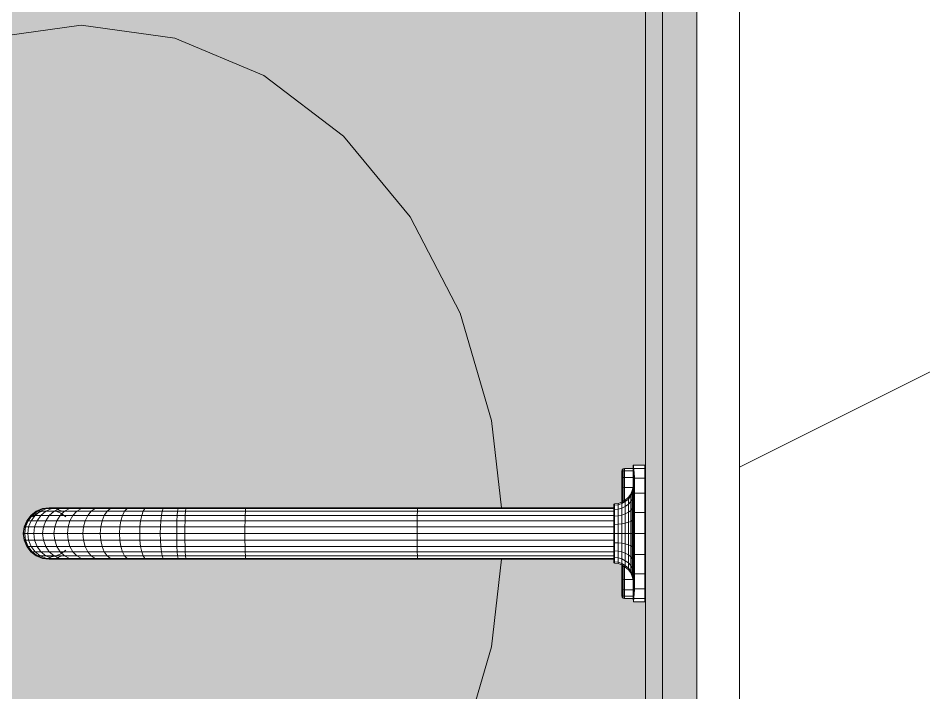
# Model space of a CAD drawing. Header units: inches. Extents: x -4139 to -1227, y 10223 to 12038.
# Drawn here: x -1668.25 to -1655.01, y 11342.94 to 11352.81 of the extents above; entities that cross this region are included whole.
import ezdxf

# ---------------------------------------------------------------- set-up
doc = ezdxf.new("R2010")
doc.units = ezdxf.units.IN
doc.header["$MEASUREMENT"] = 0
for name, color, linetype, lineweight in [('A-WALL', 113, 'Continuous', 13), ('A-WALL-PATT', 111, 'Continuous', 20), ('G-IMPT', 8, 'Continuous', 9), ('I-WALL', 2, 'Continuous', 13), ('P-SANR-FIXT', 6, 'Continuous', 9)]:
    doc.layers.add(name, color=color, linetype=linetype, lineweight=lineweight)

# ---------------------------------------------------------------- blocks, each defined once
blk = doc.blocks.new('Plbg-Sink Wall Mounted-UH - T11839_dwg-791503-FLOOR PLAN - 1ST FLOOR PLAN')
at = {"layer": 'G-IMPT'}
for p, q in [((-4.541, 1.001), (-4.548, 1.001)), ((-4.548, 0.952), (-4.541, 0.952)), ((-4.541, 1.001), (-4.371, 0.998)), ((-4.541, 0.952), (-4.541, 1.001)), ((-4.541, 0.952), (-4.374, 0.952)), ((-4.541, 0.952), (-4.541, 0.81)), ((-4.379, 0.937), (-4.385, 0.881)), ((-4.371, 0.998), (-4.379, 0.937)), ((-4.374, 0.952), (-4.371, 0.998)), ((-4.374, 0.952), (-4.369, 0.945)), ((-4.374, 0.952), (-4.374, 0.81)), ((-4.374, 0.952), (-4.374, 0.81)), ((-4.374, 0.952), (-4.369, 0.945)), ((-4.371, 0.998), (-4.369, 0.945)), ((-4.371, 0.998), (-4.369, 0.945)), ((-4.244, 0.949), (-4.369, 0.949)), ((-4.369, 0.945), (-4.369, 0.804)), ((-4.244, 0.949), (-4.222, 0.944)), ((-4.244, 0.949), (-4.244, 0.916)), ((-4.222, 0.944), (-4.208, 0.931)), ((-4.222, 0.912), (-4.222, 0.944)), ((-4.208, 0.931), (-4.204, 0.908)), ((-4.208, 0.931), (-4.208, 0.899)), ((-4.548, 0.81), (-4.541, 0.81)), ((-4.541, 0.81), (-4.374, 0.81)), ((-4.541, 0.81), (-4.541, 0.588)), ((-4.385, 0.881), (-4.386, 0.824)), ((-4.386, 0.784), (-4.386, 0.824)), ((-4.386, 0.824), (-4.382, 0.758)), ((-4.386, 0.824), (-4.386, 0.784)), ((-4.374, 0.81), (-4.374, 0.588)), ((-4.374, 0.81), (-4.369, 0.804)), ((-4.244, 0.916), (-4.369, 0.916)), ((-4.244, 0.821), (-4.369, 0.821)), ((-4.369, 0.804), (-4.369, 0.584)), ((-4.244, 0.916), (-4.222, 0.912)), ((-4.244, 0.916), (-4.244, 0.821)), ((-4.244, 0.821), (-4.222, 0.818)), ((-4.244, 0.821), (-4.244, 0.671)), ((-4.222, 0.912), (-4.222, 0.818)), ((-4.222, 0.912), (-4.208, 0.899)), ((-4.222, 0.818), (-4.222, 0.668)), ((-4.222, 0.818), (-4.208, 0.806)), ((-4.208, 0.899), (-4.204, 0.877)), ((-4.208, 0.899), (-4.208, 0.806)), ((-4.208, 0.806), (-4.204, 0.787)), ((-4.208, 0.806), (-4.208, 0.658)), ((-4.204, 0.877), (-4.204, 0.908)), ((-4.204, 0.908), (-4.204, 0.877)), ((-4.204, 0.908), (-4.204, 0.888)), ((-4.204, 0.877), (-4.204, 0.888)), ((-4.204, 0.888), (-4.204, 0.877)), ((-4.204, 0.877), (-4.204, 0.787)), ((-4.386, 0.784), (-4.386, 0.667)), ((-4.386, 0.667), (-4.386, 0.784)), ((-4.386, 0.667), (-4.386, 0.485)), ((-4.382, 0.758), (-4.372, 0.7)), ((-4.369, 0.688), (-4.353, 0.629)), ((-4.244, 0.671), (-4.364, 0.671)), ((-4.244, 0.671), (-4.222, 0.668)), ((-4.244, 0.671), (-4.244, 0.492)), ((-4.222, 0.668), (-4.222, 0.472)), ((-4.222, 0.668), (-4.208, 0.658)), ((-4.204, 0.787), (-4.204, 0.642)), ((-4.548, 0.588), (-4.541, 0.588)), ((-4.541, 0.588), (-4.374, 0.588)), ((-4.541, 0.588), (-4.541, 0.309)), ((-4.374, 0.588), (-4.369, 0.584)), ((-4.374, 0.588), (-4.374, 0.309)), ((-4.369, 0.655), (-4.353, 0.599)), ((-4.369, 0.584), (-4.369, 0.307)), ((-4.369, 0.557), (-4.353, 0.509)), ((-4.353, 0.629), (-4.332, 0.577)), ((-4.353, 0.599), (-4.353, 0.629)), ((-4.353, 0.599), (-4.332, 0.549)), ((-4.353, 0.599), (-4.353, 0.509)), ((-4.332, 0.577), (-4.298, 0.53)), ((-4.332, 0.549), (-4.332, 0.577)), ((-4.332, 0.549), (-4.298, 0.504)), ((-4.332, 0.549), (-4.332, 0.467)), ((-4.298, 0.53), (-4.253, 0.49)), ((-4.298, 0.504), (-4.298, 0.53)), ((-4.208, 0.658), (-4.204, 0.642)), ((-4.208, 0.658), (-4.208, 0.465)), ((-4.204, 0.642), (-4.204, 0.461)), ((-4.386, 0.485), (-4.386, 0.255)), ((-4.369, 0.405), (-4.353, 0.37)), ((-4.353, 0.509), (-4.332, 0.467)), ((-4.353, 0.509), (-4.353, 0.37)), ((-4.332, 0.467), (-4.298, 0.429)), ((-4.332, 0.467), (-4.332, 0.339)), ((-4.298, 0.504), (-4.253, 0.466)), ((-4.298, 0.504), (-4.298, 0.429)), ((-4.298, 0.429), (-4.253, 0.397)), ((-4.298, 0.429), (-4.298, 0.312)), ((-4.253, 0.49), (-4.201, 0.459)), ((-4.253, 0.466), (-4.253, 0.49)), ((-4.253, 0.466), (-4.201, 0.437)), ((-4.253, 0.466), (-4.253, 0.397)), ((-4.222, 0.472), (-4.208, 0.465)), ((-4.201, 0.459), (-4.147, 0.44)), ((-4.201, 0.437), (-4.201, 0.459)), ((-4.201, 0.437), (-4.147, 0.419)), ((-4.201, 0.437), (-4.201, 0.372)), ((-4.147, 0.44), (-4.093, 0.435)), ((-4.147, 0.419), (-4.147, 0.44)), ((-4.147, 0.419), (-4.093, 0.413)), ((-4.147, 0.419), (-4.147, 0.356)), ((-4.093, 0.435), (-4.088, 0.428)), ((-4.093, 0.413), (-4.093, 0.435)), ((-4.093, 0.435), (-4.088, 0.407)), ((-4.093, 0.413), (-4.093, 0.352)), ((-4.093, 0.413), (-4.088, 0.407)), ((-4.088, 0.407), (-4.088, 0.428)), ((-4.088, 0.428), (-4.088, 0.407)), ((-4.088, 0.407), (-4.088, 0.428)), ((-4.088, 0.407), (-4.088, 0.347)), ((-4.548, 0.309), (-4.541, 0.309)), ((-4.541, 0.309), (-4.374, 0.309)), ((-4.541, 0.309), (-4.541, 0)), ((-4.374, 0.309), (-4.369, 0.307)), ((-4.374, 0.309), (-4.374, 0)), ((-4.369, 0.307), (-4.369, 0)), ((-4.353, 0.37), (-4.332, 0.339)), ((-4.353, 0.37), (-4.353, 0.194)), ((-4.332, 0.339), (-4.298, 0.312)), ((-4.332, 0.339), (-4.332, 0.178)), ((-4.298, 0.312), (-4.253, 0.288)), ((-4.298, 0.312), (-4.298, 0.164)), ((-4.253, 0.397), (-4.201, 0.372)), ((-4.253, 0.397), (-4.253, 0.288)), ((-4.253, 0.288), (-4.201, 0.27)), ((-4.253, 0.288), (-4.253, 0.151)), ((-4.201, 0.372), (-4.147, 0.356)), ((-4.201, 0.372), (-4.201, 0.27)), ((-4.201, 0.27), (-4.147, 0.259)), ((-4.201, 0.27), (-4.201, 0.142)), ((-4.147, 0.356), (-4.093, 0.352)), ((-4.147, 0.356), (-4.147, 0.259)), ((-4.088, 0.37), (-4.094, 0.364)), ((-4.093, 0.352), (-4.088, 0.347)), ((-4.093, 0.352), (-4.093, 0.255)), ((-4.088, 0.37), (-4.088, 0.389)), ((-1.217, 0.377), (-4.088, 0.377)), ((-1.215, 0.364), (-4.088, 0.364)), ((-4.088, 0.347), (-4.088, 0.252)), ((-4.088, 0.347), (-4.088, 0.315)), ((-4.088, 0.347), (-4.088, 0.315)), ((-1.214, 0.326), (-4.088, 0.326)), ((-4.088, 0.315), (-4.088, 0.229)), ((-1.212, 0.266), (-4.088, 0.266)), ((1.295, 0.377), (-1.217, 0.377)), ((-1.215, 0.364), (-1.217, 0.377)), ((-1.214, 0.326), (-1.215, 0.364)), ((-1.215, 0.364), (1.299, 0.364)), ((-1.212, 0.266), (-1.214, 0.326)), ((1.302, 0.326), (-1.214, 0.326)), ((-1.211, 0.188), (-1.212, 0.266)), ((-1.212, 0.266), (1.304, 0.266)), ((1.295, 0.377), (2.171, 0.377)), ((1.299, 0.364), (1.295, 0.377)), ((1.302, 0.326), (1.299, 0.364)), ((1.299, 0.364), (2.175, 0.364)), ((1.304, 0.266), (1.302, 0.326)), ((1.302, 0.326), (2.179, 0.326)), ((1.306, 0.188), (1.304, 0.266)), ((1.304, 0.266), (2.182, 0.266)), ((2.28, 0.377), (2.171, 0.377)), ((2.175, 0.364), (2.171, 0.377)), ((2.287, 0.364), (2.175, 0.364)), ((2.179, 0.326), (2.175, 0.364)), ((2.293, 0.326), (2.179, 0.326)), ((2.182, 0.266), (2.179, 0.326)), ((2.298, 0.266), (2.182, 0.266)), ((2.184, 0.188), (2.182, 0.266)), ((2.492, 0.377), (2.28, 0.377)), ((2.287, 0.364), (2.28, 0.377)), ((2.293, 0.326), (2.287, 0.364)), ((2.506, 0.364), (2.287, 0.364)), ((2.298, 0.266), (2.293, 0.326)), ((2.519, 0.326), (2.293, 0.326)), ((2.302, 0.188), (2.298, 0.266)), ((2.53, 0.266), (2.298, 0.266)), ((2.749, 0.377), (2.492, 0.377)), ((2.506, 0.364), (2.492, 0.377)), ((2.519, 0.326), (2.506, 0.364)), ((2.506, 0.364), (2.774, 0.364)), ((2.53, 0.266), (2.519, 0.326)), ((2.798, 0.326), (2.519, 0.326)), ((2.539, 0.188), (2.53, 0.266)), ((2.53, 0.266), (2.818, 0.266)), ((2.749, 0.377), (2.994, 0.377)), ((2.774, 0.364), (2.749, 0.377)), ((2.798, 0.326), (2.774, 0.364)), ((2.774, 0.364), (3.032, 0.364)), ((2.818, 0.266), (2.798, 0.326)), ((2.798, 0.326), (3.068, 0.326)), ((2.833, 0.188), (2.818, 0.266)), ((2.818, 0.266), (3.099, 0.266)), ((3.225, 0.377), (2.994, 0.377)), ((3.032, 0.364), (2.994, 0.377)), ((3.068, 0.326), (3.032, 0.364)), ((3.032, 0.364), (3.276, 0.364)), ((3.099, 0.266), (3.068, 0.326)), ((3.324, 0.326), (3.068, 0.326)), ((3.122, 0.188), (3.099, 0.266)), ((3.099, 0.266), (3.365, 0.266)), ((3.225, 0.377), (3.437, 0.377)), ((3.276, 0.364), (3.225, 0.377)), ((3.324, 0.326), (3.276, 0.364)), ((3.276, 0.364), (3.499, 0.364)), ((3.365, 0.266), (3.324, 0.326)), ((3.324, 0.326), (3.557, 0.326)), ((3.396, 0.188), (3.365, 0.266)), ((3.365, 0.266), (3.607, 0.266)), ((3.629, 0.377), (3.437, 0.377)), ((3.499, 0.364), (3.437, 0.377)), ((3.557, 0.326), (3.499, 0.364)), ((3.499, 0.364), (3.7, 0.364)), ((3.607, 0.266), (3.557, 0.326)), ((3.766, 0.326), (3.557, 0.326)), ((3.645, 0.188), (3.607, 0.266)), ((3.607, 0.266), (3.823, 0.266)), ((3.629, 0.377), (3.796, 0.377)), ((3.7, 0.364), (3.629, 0.377)), ((3.766, 0.326), (3.7, 0.364)), ((3.7, 0.364), (3.875, 0.364)), ((3.823, 0.266), (3.766, 0.326)), ((3.766, 0.326), (3.948, 0.326)), ((3.935, 0.377), (3.796, 0.377)), ((3.875, 0.364), (3.796, 0.377)), ((3.867, 0.188), (3.823, 0.266)), ((3.823, 0.266), (4.011, 0.266)), ((3.948, 0.326), (3.875, 0.364)), ((3.875, 0.364), (4.02, 0.364)), ((3.928, 0.243), (3.999, 0.298)), ((3.935, 0.377), (4.043, 0.377)), ((4.02, 0.364), (3.935, 0.377)), ((4.011, 0.266), (3.948, 0.326)), ((4.1, 0.326), (3.948, 0.326)), ((4.075, 0.364), (3.984, 0.326)), ((3.999, 0.298), (4.082, 0.332)), ((3.999, 0.298), (4.083, 0.332)), ((3.999, 0.298), (4, 0.298)), ((4.083, 0.332), (4, 0.298)), ((4.06, 0.188), (4.011, 0.266)), ((4.011, 0.266), (4.169, 0.266)), ((4.1, 0.326), (4.02, 0.364)), ((4.02, 0.364), (4.134, 0.364)), ((4.117, 0.377), (4.043, 0.377)), ((4.134, 0.364), (4.043, 0.377)), ((4.172, 0.377), (4.075, 0.364)), ((4.082, 0.332), (4.083, 0.332)), ((4.172, 0.344), (4.083, 0.332)), ((4.169, 0.266), (4.1, 0.326)), ((4.1, 0.326), (4.219, 0.326)), ((4.117, 0.377), (4.154, 0.377)), ((4.212, 0.364), (4.117, 0.377)), ((4.219, 0.326), (4.134, 0.364)), ((4.134, 0.364), (4.212, 0.364)), ((4.168, 0.377), (4.154, 0.377)), ((4.251, 0.364), (4.154, 0.377)), ((4.168, 0.377), (4.154, 0.375)), ((4.172, 0.377), (4.163, 0.376)), ((4.172, 0.377), (4.163, 0.376)), ((4.172, 0.377), (4.163, 0.376)), ((4.168, 0.377), (4.172, 0.377)), ((4.221, 0.188), (4.169, 0.266)), ((4.169, 0.266), (4.292, 0.266)), ((4.27, 0.364), (4.172, 0.377)), ((4.27, 0.364), (4.172, 0.377)), ((4.27, 0.364), (4.172, 0.377)), ((4.172, 0.377), (4.172, 0.373)), ((4.301, 0.326), (4.212, 0.364)), ((4.212, 0.364), (4.251, 0.364)), ((4.292, 0.266), (4.219, 0.326)), ((4.301, 0.326), (4.219, 0.326)), ((4.341, 0.326), (4.251, 0.364)), ((4.251, 0.364), (4.265, 0.364)), ((4.356, 0.326), (4.265, 0.364)), ((4.265, 0.364), (4.27, 0.364)), ((4.36, 0.326), (4.27, 0.364)), ((4.36, 0.326), (4.27, 0.364)), ((4.348, 0.188), (4.292, 0.266)), ((4.292, 0.266), (4.377, 0.266)), ((4.377, 0.266), (4.301, 0.326)), ((4.301, 0.326), (4.341, 0.326)), ((4.418, 0.266), (4.341, 0.326)), ((4.356, 0.326), (4.341, 0.326)), ((4.433, 0.266), (4.356, 0.326)), ((4.356, 0.326), (4.36, 0.326)), ((4.438, 0.266), (4.36, 0.326)), ((4.438, 0.266), (4.36, 0.326)), ((4.438, 0.266), (4.36, 0.326)), ((4.435, 0.188), (4.377, 0.266)), ((4.377, 0.266), (4.418, 0.266)), ((4.438, 0.266), (4.395, 0.297)), ((4.478, 0.188), (4.418, 0.266)), ((4.418, 0.266), (4.433, 0.266)), ((4.493, 0.188), (4.433, 0.266)), ((4.433, 0.266), (4.438, 0.266)), ((4.498, 0.188), (4.438, 0.266)), ((4.498, 0.188), (4.438, 0.266)), ((4.498, 0.188), (4.438, 0.266)), ((-4.386, 0.255), (-4.386, 0)), ((-4.369, 0.212), (-4.353, 0.194)), ((-4.353, 0.194), (-4.332, 0.178)), ((-4.353, 0.194), (-4.353, 0)), ((-4.332, 0.178), (-4.298, 0.164)), ((-4.332, 0.178), (-4.332, 0)), ((-4.298, 0.164), (-4.253, 0.151)), ((-4.298, 0.164), (-4.298, 0)), ((-4.253, 0.151), (-4.201, 0.142)), ((-4.253, 0.151), (-4.253, 0)), ((-4.201, 0.142), (-4.147, 0.136)), ((-4.201, 0.142), (-4.201, 0)), ((-4.147, 0.259), (-4.093, 0.255)), ((-4.147, 0.259), (-4.147, 0.136)), ((-4.147, 0.136), (-4.093, 0.134)), ((-4.147, 0.136), (-4.147, 0)), ((-4.093, 0.255), (-4.088, 0.252)), ((-4.093, 0.255), (-4.093, 0.134)), ((-4.093, 0.134), (-4.088, 0.132)), ((-4.093, 0.134), (-4.093, 0)), ((-4.088, 0.252), (-4.088, 0.132)), ((-4.088, 0.252), (-4.088, 0.229)), ((-4.088, 0.229), (-4.088, 0.132)), ((-1.211, 0.188), (-4.088, 0.188)), ((-1.21, 0.097), (-1.211, 0.188)), ((1.306, 0.188), (-1.211, 0.188)), ((1.308, 0.097), (1.306, 0.188)), ((1.306, 0.188), (2.184, 0.188)), ((2.302, 0.188), (2.184, 0.188)), ((2.186, 0.097), (2.184, 0.188)), ((2.304, 0.097), (2.302, 0.188)), ((2.539, 0.188), (2.302, 0.188)), ((2.544, 0.097), (2.539, 0.188)), ((2.833, 0.188), (2.539, 0.188)), ((2.843, 0.097), (2.833, 0.188)), ((2.833, 0.188), (3.122, 0.188)), ((3.137, 0.097), (3.122, 0.188)), ((3.396, 0.188), (3.122, 0.188)), ((3.416, 0.097), (3.396, 0.188)), ((3.396, 0.188), (3.645, 0.188)), ((3.669, 0.097), (3.645, 0.188)), ((3.867, 0.188), (3.645, 0.188)), ((3.894, 0.097), (3.867, 0.188)), ((3.867, 0.188), (4.06, 0.188)), ((4.09, 0.097), (4.06, 0.188)), ((4.221, 0.188), (4.06, 0.188)), ((4.254, 0.097), (4.221, 0.188)), ((4.221, 0.188), (4.348, 0.188)), ((4.383, 0.097), (4.348, 0.188)), ((4.435, 0.188), (4.348, 0.188)), ((4.472, 0.097), (4.435, 0.188)), ((4.435, 0.188), (4.478, 0.188)), ((4.515, 0.097), (4.478, 0.188)), ((4.493, 0.188), (4.478, 0.188)), ((4.531, 0.097), (4.493, 0.188)), ((4.493, 0.188), (4.498, 0.188)), ((4.536, 0.097), (4.498, 0.188)), ((4.536, 0.097), (4.498, 0.188)), ((4.536, 0.097), (4.498, 0.188)), ((4.536, 0.097), (4.505, 0.166)), ((-4.253, 0), (-4.201, 0)), ((-4.201, 0), (-4.147, 0)), ((-4.201, 0), (-4.201, -0.142)), ((-4.147, 0), (-4.093, 0)), ((-4.147, 0), (-4.147, -0.136)), ((-4.088, 0.132), (-4.093, 0)), ((-4.093, 0), (-4.093, -0.134)), ((-4.093, 0), (-4.088, 0)), ((-4.088, 0.132), (-4.088, 0)), ((-1.21, 0.097), (-4.088, 0.097)), ((-4.088, 0), (-4.088, -0.132)), ((-1.21, 0), (-4.088, 0)), ((-1.21, 0), (-1.21, 0.097)), ((-1.21, 0.097), (1.308, 0.097)), ((-1.21, -0.098), (-1.21, 0)), ((1.308, 0), (-1.21, 0)), ((1.308, 0), (1.308, 0.097)), ((1.308, 0.097), (2.186, 0.097)), ((1.308, -0.098), (1.308, 0)), ((1.308, 0), (2.186, 0)), ((2.304, 0.097), (2.186, 0.097)), ((2.186, 0), (2.186, 0.097)), ((2.305, 0), (2.186, 0)), ((2.186, -0.098), (2.186, 0)), ((2.305, 0), (2.304, 0.097)), ((2.544, 0.097), (2.304, 0.097)), ((2.304, -0.098), (2.305, 0)), ((2.546, 0), (2.305, 0)), ((2.546, 0), (2.544, 0.097)), ((2.544, 0.097), (2.843, 0.097)), ((2.544, -0.098), (2.546, 0)), ((2.846, 0), (2.546, 0)), ((2.846, 0), (2.843, 0.097)), ((2.843, 0.097), (3.137, 0.097)), ((2.843, -0.098), (2.846, 0)), ((2.846, 0), (3.142, 0)), ((3.142, 0), (3.137, 0.097)), ((3.137, 0.097), (3.416, 0.097)), ((3.137, -0.098), (3.142, 0)), ((3.423, 0), (3.142, 0)), ((3.423, 0), (3.416, 0.097)), ((3.416, 0.097), (3.669, 0.097)), ((3.416, -0.098), (3.423, 0)), ((3.423, 0), (3.677, 0)), ((3.677, 0), (3.669, 0.097)), ((3.669, 0.097), (3.894, 0.097)), ((3.669, -0.098), (3.677, 0)), ((3.904, 0), (3.677, 0)), ((3.904, 0), (3.894, 0.097)), ((3.894, 0.097), (4.09, 0.097)), ((3.894, -0.098), (3.904, 0)), ((3.904, 0), (4.101, 0)), ((4.101, 0), (4.09, 0.097)), ((4.09, 0.097), (4.254, 0.097)), ((4.09, -0.098), (4.101, 0)), ((4.266, 0), (4.101, 0)), ((4.266, 0), (4.254, 0.097)), ((4.254, 0.097), (4.383, 0.097)), ((4.395, 0), (4.383, 0.097)), ((4.383, 0.097), (4.472, 0.097)), ((4.485, 0), (4.472, 0.097)), ((4.472, 0.097), (4.515, 0.097)), ((4.528, 0), (4.515, 0.097)), ((4.515, 0.097), (4.531, 0.097)), ((4.544, 0), (4.531, 0.097)), ((4.531, 0.097), (4.536, 0.097)), ((4.549, 0), (4.536, 0.097)), ((4.549, 0), (4.536, 0.097)), ((4.549, 0), (4.536, 0.097)), ((-4.548, 0), (-4.541, 0)), ((-4.541, 0), (-4.374, 0)), ((-4.541, 0), (-4.541, -0.309)), ((-4.386, 0), (-4.386, -0.255)), ((-4.374, 0), (-4.369, 0)), ((-4.374, 0), (-4.374, -0.309)), ((-4.369, 0), (-4.369, -0.307)), ((-4.369, 0), (-4.353, 0)), ((-4.353, 0), (-4.332, 0)), ((-4.353, 0), (-4.353, -0.194)), ((-4.332, 0), (-4.298, 0)), ((-4.332, 0), (-4.332, -0.178)), ((-4.298, 0), (-4.253, 0)), ((-4.298, 0), (-4.298, -0.164)), ((-4.253, 0), (-4.253, -0.151)), ((-4.088, -0.12), (-4.094, -0.118)), ((-4.093, -0.134), (-4.088, -0.132)), ((-1.21, -0.098), (-4.088, -0.098)), ((-4.088, -0.132), (-4.088, -0.252)), ((-4.088, -0.132), (-4.088, -0.229)), ((-1.211, -0.188), (-1.21, -0.098)), ((-1.21, -0.098), (1.308, -0.098)), ((1.306, -0.188), (1.308, -0.098)), ((1.308, -0.098), (2.186, -0.098)), ((2.184, -0.188), (2.186, -0.098)), ((2.304, -0.098), (2.186, -0.098)), ((2.302, -0.188), (2.304, -0.098)), ((2.544, -0.098), (2.304, -0.098)), ((2.539, -0.188), (2.544, -0.098)), ((2.544, -0.098), (2.843, -0.098)), ((2.833, -0.188), (2.843, -0.098)), ((2.843, -0.098), (3.137, -0.098)), ((3.122, -0.188), (3.137, -0.098)), ((3.137, -0.098), (3.416, -0.098)), ((3.396, -0.188), (3.416, -0.098)), ((3.416, -0.098), (3.669, -0.098)), ((3.645, -0.188), (3.669, -0.098)), ((3.669, -0.098), (3.894, -0.098)), ((3.867, -0.188), (3.894, -0.098)), ((3.894, -0.098), (4.09, -0.098)), ((4.06, -0.188), (4.09, -0.098)), ((4.09, -0.098), (4.254, -0.098)), ((4.221, -0.188), (4.254, -0.098)), ((4.254, -0.098), (4.266, 0)), ((4.254, -0.098), (4.383, -0.098)), ((4.266, 0), (4.395, 0)), ((4.348, -0.188), (4.383, -0.098)), ((4.383, -0.098), (4.395, 0)), ((4.383, -0.098), (4.472, -0.098)), ((4.485, 0), (4.395, 0)), ((4.435, -0.188), (4.472, -0.098)), ((4.472, -0.098), (4.485, 0)), ((4.472, -0.098), (4.515, -0.098)), ((4.478, -0.188), (4.515, -0.098)), ((4.485, 0), (4.528, 0)), ((4.493, -0.188), (4.531, -0.098)), ((4.498, -0.188), (4.536, -0.098)), ((4.498, -0.188), (4.536, -0.098)), ((4.498, -0.188), (4.536, -0.098)), ((4.515, -0.098), (4.528, 0)), ((4.515, -0.098), (4.531, -0.098)), ((4.544, 0), (4.528, 0)), ((4.531, -0.098), (4.544, 0)), ((4.531, -0.098), (4.536, -0.098)), ((4.536, -0.098), (4.549, 0)), ((4.536, -0.098), (4.549, 0)), ((4.536, -0.098), (4.549, 0)), ((4.536, -0.098), (4.544, -0.018)), ((4.544, 0), (4.549, 0)), ((-4.386, -0.255), (-4.386, -0.485)), ((-4.369, -0.212), (-4.353, -0.194)), ((-4.353, -0.194), (-4.332, -0.178)), ((-4.353, -0.194), (-4.353, -0.37)), ((-4.332, -0.178), (-4.298, -0.164)), ((-4.332, -0.178), (-4.332, -0.339)), ((-4.298, -0.164), (-4.253, -0.151)), ((-4.298, -0.164), (-4.298, -0.312)), ((-4.253, -0.151), (-4.201, -0.142)), ((-4.253, -0.151), (-4.253, -0.288)), ((-4.201, -0.142), (-4.147, -0.136)), ((-4.201, -0.142), (-4.201, -0.27)), ((-4.201, -0.27), (-4.147, -0.259)), ((-4.147, -0.136), (-4.093, -0.134)), ((-4.147, -0.136), (-4.147, -0.259)), ((-4.147, -0.259), (-4.093, -0.255)), ((-4.147, -0.259), (-4.147, -0.356)), ((-4.088, -0.229), (-4.094, -0.225)), ((-4.093, -0.134), (-4.093, -0.255)), ((-4.093, -0.255), (-4.088, -0.252)), ((-4.093, -0.255), (-4.093, -0.352)), ((-1.211, -0.188), (-4.088, -0.188)), ((-4.088, -0.229), (-4.088, -0.315)), ((-4.088, -0.252), (-4.088, -0.229)), ((-4.088, -0.252), (-4.088, -0.347)), ((-1.212, -0.266), (-1.211, -0.188)), ((1.306, -0.188), (-1.211, -0.188)), ((1.304, -0.266), (1.306, -0.188)), ((1.306, -0.188), (2.184, -0.188)), ((2.182, -0.266), (2.184, -0.188)), ((2.302, -0.188), (2.184, -0.188)), ((2.298, -0.266), (2.302, -0.188)), ((2.539, -0.188), (2.302, -0.188)), ((2.53, -0.266), (2.539, -0.188)), ((2.833, -0.188), (2.539, -0.188)), ((2.818, -0.266), (2.833, -0.188)), ((2.833, -0.188), (3.122, -0.188)), ((3.099, -0.266), (3.122, -0.188)), ((3.396, -0.188), (3.122, -0.188)), ((3.365, -0.266), (3.396, -0.188)), ((3.396, -0.188), (3.645, -0.188)), ((3.607, -0.266), (3.645, -0.188)), ((3.867, -0.188), (3.645, -0.188)), ((3.823, -0.266), (3.867, -0.188)), ((3.867, -0.188), (4.06, -0.188)), ((3.929, -0.243), (4, -0.298)), ((4.011, -0.266), (4.06, -0.188)), ((4.221, -0.188), (4.06, -0.188)), ((4.169, -0.266), (4.221, -0.188)), ((4.221, -0.188), (4.348, -0.188)), ((4.292, -0.266), (4.348, -0.188)), ((4.344, -0.298), (4.415, -0.243)), ((4.344, -0.298), (4.415, -0.243)), ((4.344, -0.298), (4.415, -0.243)), ((4.435, -0.188), (4.348, -0.188)), ((4.377, -0.266), (4.435, -0.188)), ((4.418, -0.266), (4.478, -0.188)), ((4.433, -0.266), (4.493, -0.188)), ((4.435, -0.188), (4.478, -0.188)), ((4.438, -0.266), (4.498, -0.188)), ((4.438, -0.266), (4.498, -0.188)), ((4.438, -0.266), (4.498, -0.188)), ((4.438, -0.266), (4.477, -0.212)), ((4.493, -0.188), (4.478, -0.188)), ((4.493, -0.188), (4.498, -0.188)), ((-4.548, -0.309), (-4.541, -0.309)), ((-4.548, -0.326), (-4.548, -0.32)), ((-4.541, -0.309), (-4.374, -0.309)), ((-4.541, -0.309), (-4.541, -0.588)), ((-4.369, -0.307), (-4.374, -0.298)), ((-4.374, -0.309), (-4.369, -0.307)), ((-4.374, -0.309), (-4.374, -0.588)), ((-4.369, -0.307), (-4.369, -0.584)), ((-4.369, -0.405), (-4.353, -0.37)), ((-4.353, -0.37), (-4.332, -0.339)), ((-4.353, -0.37), (-4.353, -0.509)), ((-4.332, -0.339), (-4.298, -0.312)), ((-4.332, -0.339), (-4.332, -0.467)), ((-4.298, -0.312), (-4.253, -0.288)), ((-4.298, -0.312), (-4.298, -0.429)), ((-4.298, -0.429), (-4.253, -0.397)), ((-4.253, -0.288), (-4.201, -0.27)), ((-4.253, -0.288), (-4.253, -0.397)), ((-4.253, -0.397), (-4.201, -0.372)), ((-4.253, -0.397), (-4.253, -0.466)), ((-4.201, -0.27), (-4.201, -0.372)), ((-4.201, -0.372), (-4.147, -0.356)), ((-4.201, -0.372), (-4.201, -0.437)), ((-4.147, -0.356), (-4.093, -0.352)), ((-4.147, -0.356), (-4.147, -0.419)), ((-4.093, -0.352), (-4.088, -0.347)), ((-4.093, -0.352), (-4.093, -0.413)), ((-1.217, -0.377), (-4.09, -0.377)), ((-1.212, -0.266), (-4.088, -0.266)), ((-4.088, -0.315), (-4.088, -0.37)), ((-4.088, -0.347), (-4.088, -0.315)), ((-1.214, -0.326), (-4.088, -0.326)), ((-4.088, -0.347), (-4.088, -0.407)), ((-1.215, -0.364), (-4.088, -0.364)), ((-4.088, -0.37), (-4.088, -0.389)), ((-4.088, -0.389), (-4.088, -0.37)), ((-4.088, -0.407), (-4.088, -0.37)), ((-4.088, -0.407), (-4.088, -0.377)), ((-4.088, -0.407), (-4.088, -0.377)), ((-4.088, -0.428), (-4.088, -0.389)), ((-1.217, -0.377), (-1.215, -0.364)), ((1.295, -0.377), (-1.217, -0.377)), ((-1.215, -0.364), (-1.214, -0.326)), ((-1.215, -0.364), (1.299, -0.364)), ((-1.214, -0.326), (-1.212, -0.266)), ((1.302, -0.326), (-1.214, -0.326)), ((-1.212, -0.266), (1.304, -0.266)), ((1.295, -0.377), (1.299, -0.364)), ((1.295, -0.377), (2.171, -0.377)), ((1.299, -0.364), (1.302, -0.326)), ((1.299, -0.364), (2.175, -0.364)), ((1.302, -0.326), (1.304, -0.266)), ((1.302, -0.326), (2.179, -0.326)), ((1.304, -0.266), (2.182, -0.266)), ((2.171, -0.377), (2.175, -0.364)), ((2.28, -0.377), (2.171, -0.377)), ((2.175, -0.364), (2.179, -0.326)), ((2.287, -0.364), (2.175, -0.364)), ((2.179, -0.326), (2.182, -0.266)), ((2.293, -0.326), (2.179, -0.326)), ((2.298, -0.266), (2.182, -0.266)), ((2.28, -0.377), (2.287, -0.364)), ((2.492, -0.377), (2.28, -0.377)), ((2.287, -0.364), (2.293, -0.326)), ((2.506, -0.364), (2.287, -0.364)), ((2.293, -0.326), (2.298, -0.266)), ((2.519, -0.326), (2.293, -0.326)), ((2.53, -0.266), (2.298, -0.266)), ((2.492, -0.377), (2.506, -0.364)), ((2.749, -0.377), (2.492, -0.377)), ((2.506, -0.364), (2.519, -0.326)), ((2.506, -0.364), (2.774, -0.364)), ((2.519, -0.326), (2.53, -0.266)), ((2.798, -0.326), (2.519, -0.326)), ((2.53, -0.266), (2.818, -0.266)), ((2.749, -0.377), (2.774, -0.364)), ((2.749, -0.377), (2.994, -0.377)), ((2.774, -0.364), (2.798, -0.326)), ((2.774, -0.364), (3.032, -0.364)), ((2.798, -0.326), (2.818, -0.266)), ((2.798, -0.326), (3.068, -0.326)), ((2.818, -0.266), (3.099, -0.266)), ((2.994, -0.377), (3.032, -0.364)), ((3.225, -0.377), (2.994, -0.377)), ((3.032, -0.364), (3.068, -0.326)), ((3.032, -0.364), (3.276, -0.364)), ((3.068, -0.326), (3.099, -0.266)), ((3.324, -0.326), (3.068, -0.326)), ((3.099, -0.266), (3.365, -0.266)), ((3.225, -0.377), (3.276, -0.364)), ((3.225, -0.377), (3.437, -0.377)), ((3.276, -0.364), (3.324, -0.326)), ((3.276, -0.364), (3.499, -0.364)), ((3.324, -0.326), (3.365, -0.266)), ((3.324, -0.326), (3.557, -0.326)), ((3.365, -0.266), (3.607, -0.266)), ((3.437, -0.377), (3.499, -0.364)), ((3.629, -0.377), (3.437, -0.377)), ((3.499, -0.364), (3.557, -0.326)), ((3.499, -0.364), (3.7, -0.364)), ((3.557, -0.326), (3.607, -0.266)), ((3.766, -0.326), (3.557, -0.326)), ((3.607, -0.266), (3.823, -0.266)), ((3.629, -0.377), (3.7, -0.364)), ((3.629, -0.377), (3.796, -0.377)), ((3.7, -0.364), (3.766, -0.326)), ((3.7, -0.364), (3.875, -0.364)), ((3.766, -0.326), (3.823, -0.266)), ((3.766, -0.326), (3.948, -0.326)), ((3.796, -0.377), (3.875, -0.364)), ((3.935, -0.377), (3.796, -0.377)), ((3.823, -0.266), (4.011, -0.266)), ((3.875, -0.364), (3.948, -0.326)), ((3.875, -0.364), (4.02, -0.364)), ((3.935, -0.377), (4.02, -0.364)), ((3.935, -0.377), (4.043, -0.377)), ((3.948, -0.326), (4.011, -0.266)), ((4.1, -0.326), (3.948, -0.326)), ((3.984, -0.326), (4.075, -0.364)), ((3.999, -0.298), (4, -0.298)), ((4.082, -0.332), (4, -0.298)), ((4, -0.298), (4.083, -0.332)), ((4.011, -0.266), (4.169, -0.266)), ((4.02, -0.364), (4.1, -0.326)), ((4.02, -0.364), (4.134, -0.364)), ((4.043, -0.377), (4.134, -0.364)), ((4.117, -0.377), (4.043, -0.377)), ((4.075, -0.364), (4.172, -0.377)), ((4.082, -0.332), (4.083, -0.332)), ((4.1, -0.326), (4.169, -0.266)), ((4.1, -0.326), (4.219, -0.326)), ((4.117, -0.377), (4.212, -0.364)), ((4.117, -0.377), (4.154, -0.377)), ((4.134, -0.364), (4.219, -0.326)), ((4.134, -0.364), (4.212, -0.364)), ((4.154, -0.377), (4.251, -0.364)), ((4.154, -0.375), (4.168, -0.377)), ((4.168, -0.377), (4.154, -0.377)), ((4.163, -0.376), (4.172, -0.377)), ((4.163, -0.376), (4.172, -0.377)), ((4.168, -0.377), (4.172, -0.377)), ((4.169, -0.266), (4.292, -0.266)), ((4.172, -0.377), (4.27, -0.364)), ((4.172, -0.377), (4.27, -0.364)), ((4.172, -0.377), (4.27, -0.364)), ((4.172, -0.377), (4.27, -0.364)), ((4.172, -0.377), (4.172, -0.373)), ((4.212, -0.364), (4.301, -0.326)), ((4.212, -0.364), (4.251, -0.364)), ((4.219, -0.326), (4.292, -0.266)), ((4.301, -0.326), (4.219, -0.326)), ((4.251, -0.364), (4.341, -0.326)), ((4.251, -0.364), (4.265, -0.364)), ((4.344, -0.298), (4.261, -0.332)), ((4.261, -0.332), (4.344, -0.298)), ((4.265, -0.364), (4.356, -0.326)), ((4.265, -0.364), (4.27, -0.364)), ((4.27, -0.364), (4.36, -0.326)), ((4.27, -0.364), (4.36, -0.326)), ((4.292, -0.266), (4.377, -0.266)), ((4.301, -0.326), (4.377, -0.266)), ((4.301, -0.326), (4.341, -0.326)), ((4.341, -0.326), (4.418, -0.266)), ((4.356, -0.326), (4.341, -0.326)), ((4.356, -0.326), (4.433, -0.266)), ((4.356, -0.326), (4.36, -0.326)), ((4.36, -0.326), (4.438, -0.266)), ((4.36, -0.326), (4.438, -0.266)), ((4.36, -0.326), (4.438, -0.266)), ((4.377, -0.266), (4.418, -0.266)), ((4.418, -0.266), (4.433, -0.266)), ((4.433, -0.266), (4.438, -0.266)), ((-4.386, -0.485), (-4.386, -0.667)), ((-4.369, -0.557), (-4.353, -0.509)), ((-4.353, -0.509), (-4.332, -0.467)), ((-4.353, -0.509), (-4.353, -0.599)), ((-4.332, -0.467), (-4.298, -0.429)), ((-4.332, -0.467), (-4.332, -0.549)), ((-4.332, -0.549), (-4.298, -0.504)), ((-4.298, -0.429), (-4.298, -0.504)), ((-4.298, -0.504), (-4.253, -0.466)), ((-4.298, -0.53), (-4.253, -0.49)), ((-4.298, -0.504), (-4.298, -0.53)), ((-4.253, -0.466), (-4.201, -0.437)), ((-4.253, -0.49), (-4.201, -0.459)), ((-4.253, -0.466), (-4.253, -0.49)), ((-4.244, -0.485), (-4.244, -0.671)), ((-4.222, -0.472), (-4.208, -0.465)), ((-4.222, -0.472), (-4.222, -0.668)), ((-4.208, -0.465), (-4.208, -0.658)), ((-4.204, -0.461), (-4.204, -0.642)), ((-4.201, -0.437), (-4.147, -0.419)), ((-4.201, -0.437), (-4.201, -0.459)), ((-4.201, -0.459), (-4.147, -0.44)), ((-4.147, -0.419), (-4.093, -0.413)), ((-4.147, -0.419), (-4.147, -0.44)), ((-4.147, -0.44), (-4.093, -0.435)), ((-4.093, -0.413), (-4.088, -0.407)), ((-4.093, -0.413), (-4.088, -0.407)), ((-4.093, -0.413), (-4.088, -0.407)), ((-4.088, -0.407), (-4.093, -0.435)), ((-4.093, -0.413), (-4.093, -0.435)), ((-4.093, -0.435), (-4.093, -0.424)), ((-4.093, -0.435), (-4.088, -0.428)), ((-4.093, -0.435), (-4.088, -0.428)), ((-4.088, -0.407), (-4.088, -0.428)), ((-4.088, -0.428), (-4.088, -0.407)), ((-4.548, -0.588), (-4.541, -0.588)), ((-4.541, -0.588), (-4.374, -0.588)), ((-4.541, -0.588), (-4.541, -0.81)), ((-4.369, -0.584), (-4.374, -0.568)), ((-4.374, -0.588), (-4.369, -0.584)), ((-4.369, -0.584), (-4.374, -0.81)), ((-4.374, -0.588), (-4.374, -0.81)), ((-4.369, -0.584), (-4.369, -0.804)), ((-4.369, -0.655), (-4.353, -0.599)), ((-4.369, -0.688), (-4.353, -0.629)), ((-4.353, -0.599), (-4.332, -0.549)), ((-4.353, -0.629), (-4.332, -0.577)), ((-4.353, -0.599), (-4.353, -0.629)), ((-4.332, -0.577), (-4.298, -0.53)), ((-4.332, -0.549), (-4.332, -0.577)), ((-4.222, -0.668), (-4.208, -0.658)), ((-4.208, -0.658), (-4.204, -0.642)), ((-4.208, -0.658), (-4.208, -0.806)), ((-4.204, -0.642), (-4.204, -0.787)), ((-4.386, -0.667), (-4.386, -0.784)), ((-4.386, -0.784), (-4.386, -0.667)), ((-4.386, -0.824), (-4.382, -0.758)), ((-4.386, -0.784), (-4.386, -0.824)), ((-4.386, -0.824), (-4.386, -0.784)), ((-4.382, -0.758), (-4.373, -0.71)), ((-4.244, -0.671), (-4.364, -0.671)), ((-4.244, -0.671), (-4.222, -0.668)), ((-4.244, -0.671), (-4.244, -0.821)), ((-4.222, -0.668), (-4.222, -0.818)), ((-4.208, -0.806), (-4.204, -0.787)), ((-4.204, -0.787), (-4.204, -0.877)), ((-4.548, -0.81), (-4.541, -0.81)), ((-4.541, -0.81), (-4.374, -0.81)), ((-4.541, -0.81), (-4.541, -0.952)), ((-4.385, -0.881), (-4.386, -0.824)), ((-4.379, -0.937), (-4.385, -0.881)), ((-4.374, -0.81), (-4.369, -0.804)), ((-4.374, -0.81), (-4.374, -0.952)), ((-4.369, -0.945), (-4.374, -0.918)), ((-4.369, -0.804), (-4.369, -0.945)), ((-4.244, -0.821), (-4.369, -0.821)), ((-4.244, -0.916), (-4.369, -0.916)), ((-4.244, -0.821), (-4.222, -0.818)), ((-4.244, -0.821), (-4.244, -0.916)), ((-4.244, -0.916), (-4.222, -0.912)), ((-4.244, -0.916), (-4.244, -0.949)), ((-4.222, -0.818), (-4.208, -0.806)), ((-4.222, -0.818), (-4.222, -0.912)), ((-4.222, -0.912), (-4.208, -0.899)), ((-4.222, -0.912), (-4.222, -0.944)), ((-4.208, -0.806), (-4.208, -0.899)), ((-4.208, -0.899), (-4.204, -0.877)), ((-4.208, -0.899), (-4.208, -0.931)), ((-4.208, -0.931), (-4.204, -0.908)), ((-4.204, -0.877), (-4.204, -0.908)), ((-4.204, -0.908), (-4.204, -0.877)), ((-4.204, -0.877), (-4.204, -0.888)), ((-4.204, -0.888), (-4.204, -0.877)), ((-4.204, -0.908), (-4.204, -0.888)), ((-4.548, -0.952), (-4.541, -0.952)), ((-4.548, -1.001), (-4.541, -1.001)), ((-4.541, -0.952), (-4.374, -0.952)), ((-4.541, -0.952), (-4.541, -1.001)), ((-4.541, -1.001), (-4.374, -1.001)), ((-4.369, -0.994), (-4.379, -0.937)), ((-4.374, -0.952), (-4.369, -0.945)), ((-4.369, -0.945), (-4.374, -1.001)), ((-4.374, -0.952), (-4.374, -1.001)), ((-4.374, -1.001), (-4.369, -0.994)), ((-4.369, -0.945), (-4.369, -0.994)), ((-4.369, -0.994), (-4.369, -0.945)), ((-4.244, -0.949), (-4.369, -0.949)), ((-4.244, -0.949), (-4.222, -0.944)), ((-4.222, -0.944), (-4.208, -0.931))]:
    blk.add_line(p, q, dxfattribs=at)
blk = doc.blocks.new('Plbg-Sink Wall Mounted-UH - Sink-403447-FLOOR PLAN - 1ST FLOOR PLAN')
at = {"layer": 'P-SANR-FIXT'}
h = blk.add_hatch(color=8, dxfattribs=at)
h.paths.add_polyline_path([(12, -4.08), (12, -0.75), (1.001, -0.751), (0.998, -0.928), (0.949, -0.93), (0.944, -1.077), (0.931, -1.091), (0.461, -1.095), (0.459, -1.098), (0.44, -1.152), (0.435, -1.206), (0.377, -1.211), (0.377, -2.867), (0.835, -2.888), (1.657, -3.004), (2.458, -3.195), (3.228, -3.459), (3.958, -3.792), (4.638, -4.192), (5.259, -4.651), (5.827, -5.179), (6.166, -5.574), (7.081, -4.654), (6.999, -4.53), (6.905, -4.242), (6.905, -3.919), (7.005, -3.612), (7.195, -3.351), (7.456, -3.162), (7.763, -3.062), (8.085, -3.062), (8.396, -3.164), (8.658, -3.357), (8.849, -3.631), (8.942, -3.919), (8.942, -4.242), (8.843, -4.549), (8.653, -4.81), (8.392, -4.999), (8.085, -5.099), (7.763, -5.099), (7.456, -4.999), (7.344, -4.923), (6.395, -5.874), (6.717, -6.363), (7.02, -6.969), (7.25, -7.631), (7.39, -8.311), (7.437, -9), (7.39, -9.689), (7.25, -10.369), (7.02, -11.031), (6.701, -11.668), (6.297, -12.272), (5.815, -12.835), (5.259, -13.349), (4.638, -13.808), (3.958, -14.208), (3.228, -14.541), (2.458, -14.805), (1.657, -14.996), (0.835, -15.112), (0.003, -15.15), (-0.829, -15.112), (-1.651, -14.996), (-2.452, -14.805), (-3.222, -14.541), (-3.952, -14.208), (-4.632, -13.808), (-5.253, -13.349), (-5.809, -12.835), (-6.291, -12.272), (-6.695, -11.668), (-7.014, -11.031), (-7.244, -10.369), (-7.385, -9.677), (-7.431, -9), (-7.384, -8.311), (-7.244, -7.631), (-7.014, -6.969), (-6.695, -6.332), (-6.291, -5.728), (-5.809, -5.165), (-5.253, -4.651), (-4.632, -4.192), (-3.952, -3.792), (-3.222, -3.459), (-2.452, -3.195), (-1.651, -3.004), (-0.829, -2.888), (-0.377, -2.867), (-0.383, -1.211), (-0.435, -1.206), (-0.44, -1.152), (-0.466, -1.095), (-0.931, -1.091), (-0.944, -1.077), (-0.949, -1.055), (-0.952, -0.93), (-1.001, -0.925), (-1.001, -0.751), (-12, -0.75), (-12, -18), (12, -18), (12, -4.272)], flags=0)
h.paths.add_polyline_path([(12, 0), (-12, 0), (-12, -0.5), (12, -0.5)], flags=0)
for points in [[(12, -0.5), (-12, -0.5), (-12, -0.75), (12, -0.75)], [(7.437, -9), (7.39, -8.311), (7.25, -7.631), (7.02, -6.969), (6.686, -6.31), (6.395, -5.874), (5.28, -6.981), (5.278, -6.982), (5.247, -6.987), (5.211, -6.981), (5.172, -6.965), (5.132, -6.941), (5.096, -6.909), (5.064, -6.872), (5.039, -6.833), (5.023, -6.794), (5.017, -6.757), (5.023, -6.724), (5.039, -6.7), (6.166, -5.574), (5.793, -5.145), (5.259, -4.651), (4.638, -4.192), (3.958, -3.792), (3.228, -3.459), (2.458, -3.195), (1.657, -3.004), (0.835, -2.888), (0.377, -2.867), (0.371, -9.518), (0.355, -9.591), (0.312, -9.678), (0.249, -9.751), (0.172, -9.804), (0.078, -9.837), (-0.022, -9.845), (-0.117, -9.827), (-0.207, -9.783), (-0.282, -9.717), (-0.334, -9.64), (-0.366, -9.55), (-0.377, -9.433), (-0.377, -2.867), (-0.829, -2.888), (-1.651, -3.004), (-2.452, -3.195), (-3.222, -3.459), (-3.952, -3.792), (-4.632, -4.192), (-5.253, -4.651), (-5.809, -5.165), (-6.291, -5.728), (-6.695, -6.332), (-7.014, -6.969), (-7.244, -7.631), (-7.384, -8.311), (-7.431, -9), (-7.384, -9.689), (-7.244, -10.369), (-7.014, -11.031), (-6.695, -11.668), (-6.291, -12.272), (-5.809, -12.835), (-5.253, -13.349), (-4.632, -13.808), (-3.952, -14.208), (-3.222, -14.541), (-2.452, -14.805), (-1.651, -14.996), (-0.829, -15.112), (0.003, -15.15), (0.835, -15.112), (1.657, -14.996), (2.458, -14.805), (3.228, -14.541), (3.958, -14.208), (4.638, -13.808), (5.259, -13.349), (5.815, -12.835), (6.297, -12.272), (6.701, -11.668), (7.02, -11.031), (7.25, -10.369), (7.391, -9.677)]]:
    blk.add_hatch(color=8, dxfattribs=at).paths.add_polyline_path(points, flags=0)
at = {"layer": 'P-SANR-FIXT', "color": 8}
for p, q in [((12, -0.5), (-12, -0.5)), ((-12, -0.75), (12, -0.75))]:
    blk.add_line(p, q, dxfattribs=at)
at = {"layer": 'P-SANR-FIXT', "color": 8, "flags": 128}
for points in [[(-7.431, -9), (-7.244, -7.631), (-6.695, -6.332), (-5.809, -5.165), (-4.632, -4.192), (-3.222, -3.459), (-1.651, -3.004), (-0.376, -2.858)], [(0.376, -2.858), (1.657, -3.004), (3.228, -3.459), (4.638, -4.192), (5.815, -5.165), (6.173, -5.57)], [(7.437, -9), (7.25, -10.369), (6.701, -11.668), (5.815, -12.835), (4.638, -13.808), (3.228, -14.541), (1.657, -14.996), (0.003, -15.15), (-1.651, -14.996), (-3.222, -14.541), (-4.632, -13.808), (-5.809, -12.835), (-6.695, -11.668), (-7.244, -10.369), (-7.431, -9)]]:
    blk.add_lwpolyline(points, dxfattribs=at)
at = {"rotation": 270.0000000000001}
blk.add_blockref('Plbg-Sink Wall Mounted-UH - T11839_dwg-791503-FLOOR PLAN - 1ST FLOOR PLAN', (0, -5.299), dxfattribs=at)

msp = doc.modelspace()

# ---------------------------------------------------------------- hatches: boundary and pattern name
at = {"layer": 'A-WALL-PATT', "lineweight": 9}
h = msp.add_hatch(dxfattribs=at)
h.set_pattern_fill('FP_13', color=8, style=0, pattern_type=2)
h.set_pattern_definition([(216.87, (6.397, 15.994), (47.9809429, 31.9870857), [7.997, -71.971]), (206.565, (15.994, 11.196), (-15.993714, -15.9941327), [17.881, -17.881]), (198.435, (15.994, 3.199), (-31.9867405, -15.9938803), [10.115, -40.461])])
h.paths.add_polyline_path([(-1657.55364, 11328.52039), (-1650.45325, 11328.52039), (-1650.45325, 11416.77039), (-1657.70325, 11416.77039), (-1657.70325, 11328.52039)], flags=0)
h = msp.add_hatch(dxfattribs=at)
h.set_pattern_fill('FP_10', color=8, style=0, pattern_type=2)
h.set_pattern_definition([(0, (0, 0), (30.72, 7.68), [1.267, -21.773, 1.267, -21.773, -122.88]), (0, (0, 0), (30.72, 7.68), [-46.08, 1.267, -44.813, 1.267, -21.773, -53.76]), (0, (0, 0), (30.72, 7.68), [-115.2, 1.267, -14.093, 1.267, -37.133]), (120, (11.52, 3.84), (-22.011075, 22.7643004), [1.267, -21.773, 1.267, -21.773, -122.88]), (120, (11.52, 3.84), (-22.011075, 22.7643004), [-46.08, 1.267, -44.813, 1.267, -21.773, -53.76]), (120, (11.52, 3.84), (-22.011075, 22.7643004), [-115.2, 1.267, -14.093, 1.267, -37.133]), (240, (15.36, 19.2), (-8.708925, -30.4443004), [1.267, -21.773, 1.267, -21.773, -122.88]), (240, (15.36, 19.2), (-8.708925, -30.4443004), [-46.08, 1.267, -44.813, 1.267, -21.773, -53.76]), (240, (15.36, 19.2), (-8.708925, -30.4443004), [-115.2, 1.267, -14.093, 1.267, -37.133])])
h.paths.add_polyline_path([(-1658.32825, 11329.14539), (-1657.70325, 11329.14539), (-1657.70325, 11416.14539), (-1658.32825, 11416.14539), (-1658.32825, 11329.51813)], flags=0)

# ---------------------------------------------------------------- linework, layer by layer
at = {"layer": 'A-WALL', "lineweight": 9}
msp.add_line((-1657.70325, 11328.52039), (-1657.70325, 11416.77039), dxfattribs=at)
at = {"layer": 'I-WALL', "lineweight": 9}
msp.add_line((-1658.32825, 11416.14539), (-1658.32825, 11329.14539), dxfattribs=at)

# ---------------------------------------------------------------- block references
at = {"layer": 'P-SANR-FIXT', "color": 8, "rotation": 269.9999999999731}
msp.add_blockref('Plbg-Sink Wall Mounted-UH - Sink-403447-FLOOR PLAN - 1ST FLOOR PLAN', (-1658.32825, 11345.27039), dxfattribs=at)

doc.saveas('drawing.dxf')
